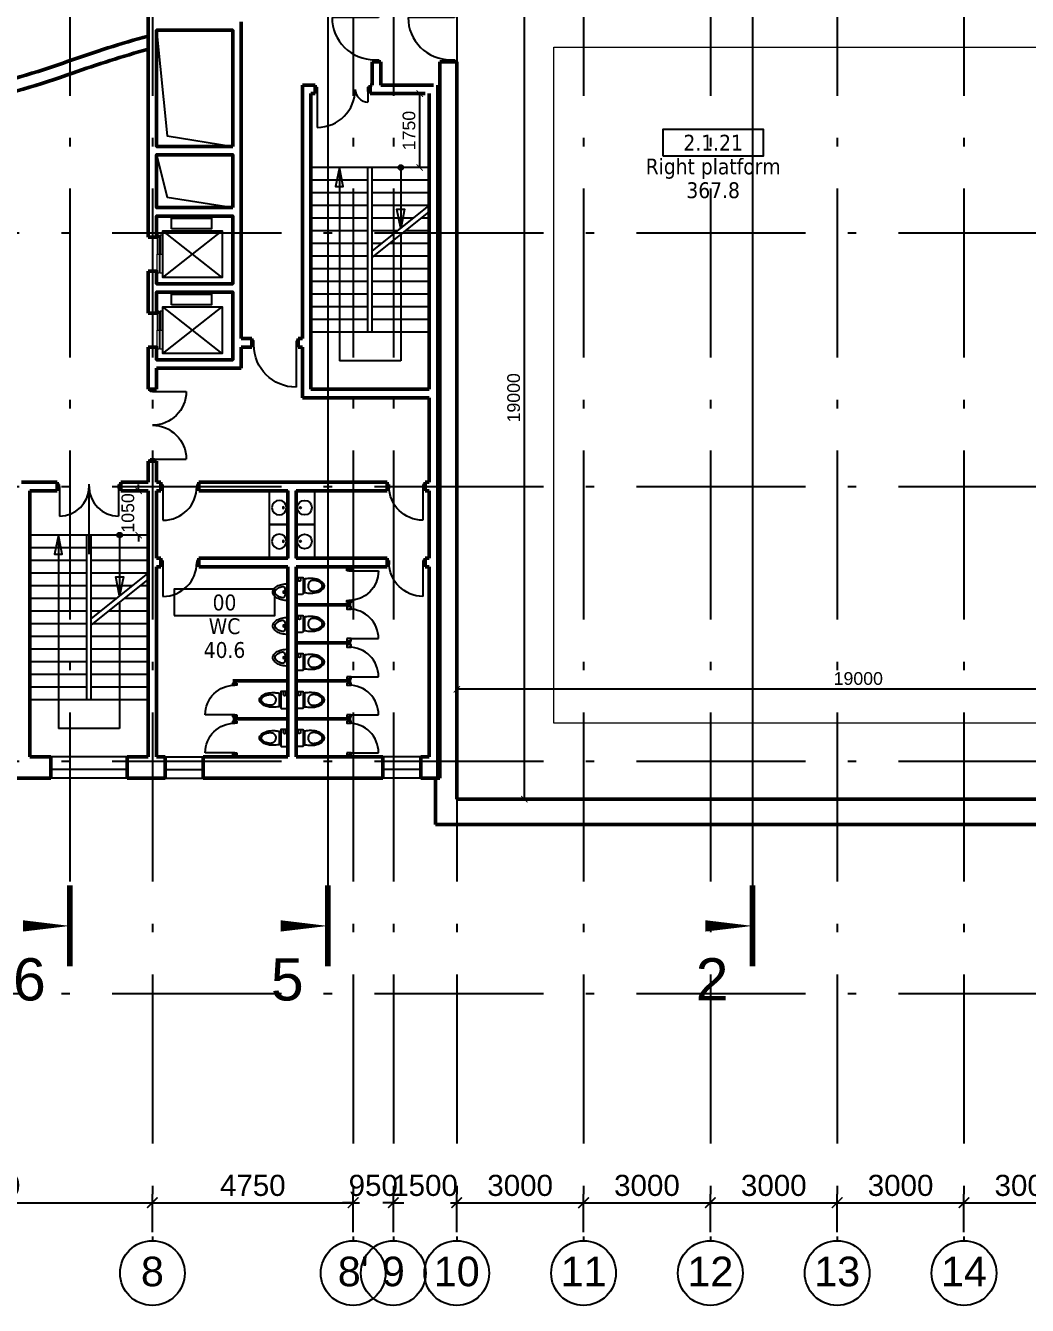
# Model space of a CAD drawing. Header units: millimetres. Extents: x 2558 to 253942, y 1343 to 186042.
# Drawn here: x 174301 to 198001, y 100362 to 130652 of the extents above; entities that cross this region are included whole.
import ezdxf
from ezdxf.enums import TextEntityAlignment as Align

# ---------------------------------------------------------------- set-up
doc = ezdxf.new("R2010")
doc.units = ezdxf.units.MM
doc.linetypes.add('DASHED', pattern=[0.75, 0.5, -0.25])
doc.linetypes.add('OSY', pattern=[6200, 4000, -1000, 200, -1000])
for name, color, linetype in [('AKS-NUM', 3, 'Continuous'), ('axes', 40, 'OSY'), ('DIM', 4, 'Continuous'), ('dim100', 7, 'Continuous'), ('DV', 70, 'Continuous'), ('F', 4, 'Continuous'), ('P', 3, 'Continuous'), ('R', 7, 'Continuous'), ('T-EXPL pom', 9, 'Continuous')]:
    doc.layers.add(name, color=color, linetype=linetype)
doc.layers.add('hide', color=61, linetype='Continuous', lineweight=5, plot=False)
doc.layers.add('SN', color=7, linetype='Continuous', plot=False)
doc.layers.add('ST', color=5, linetype='Continuous', lineweight=50)
doc.layers.add('Technology 2', color=6, linetype='Continuous', lineweight=5)
doc.styles.add('DIM100', font='arial.ttf')
doc.styles.add('dim200', font='arial.ttf')
doc.styles.add('EXPL', font='tahoma.ttf')
doc.dimstyles.new('DIM100', dxfattribs={"dimtxt": 300, "dimasz": 150, "dimexe": 0, "dimexo": 100, "dimgap": 100, "dimtad": 1, "dimdec": 0, "dimzin": 0, "dimdsep": 46, "dimtxsty": 'DIM100', "dimblk": 'ARCHTICK', "dimcen": 200, "dimdle": 0.5, "dimclrt": 256, "dimaunit": 1, "dimazin": 0, "dimtfac": 1, "dimtdec": 0, "dimtix": 1, "dimtofl": 0, "dimtmove": 2, "dimatfit": 0, "dimldrblk": 'DOT', "dimfxl": 0, "dimtvp": 1.5, "dimtolj": 1, "dimtzin": 0, "dimarcsym": 0})
doc.dimstyles.new('DIM200', dxfattribs={"dimtxt": 500, "dimasz": 250, "dimexe": 200, "dimexo": 200, "dimgap": 150, "dimtad": 1, "dimdec": 0, "dimzin": 0, "dimdsep": 46, "dimtxsty": 'dim200', "dimblk": 'ARCHTICK', "dimcen": 100, "dimdle": 150, "dimclrd": 256, "dimclre": 256, "dimclrt": 256, "dimaunit": 1, "dimadec": 4, "dimazin": 0, "dimtfac": 1, "dimtdec": 0, "dimtix": 1, "dimtofl": 0, "dimtmove": 0, "dimatfit": 0, "dimldrblk": 'DOT', "dimfxl": 200, "dimtolj": 1, "dimtzin": 0, "dimarcsym": 0})

# ---------------------------------------------------------------- blocks, each defined once
blk = doc.blocks.new('_ArchTick')
at = {"color": 0, "linetype": 'ByBlock', "const_width": 0.15}
blk.add_lwpolyline([(-0.5, -0.5), (0.5, 0.5)], dxfattribs=at)
blk = doc.blocks.new('*D428')
at = {"layer": 'Defpoints', "color": 0, "transparency": 16777216}
for p in [(187501, 102793), (184501, 101893), (187501, 101893)]:
    blk.add_point(p, dxfattribs=at)
at = {"layer": 'DIM', "lineweight": -2, "transparency": 16777216}
for p, q in [((184501, 102093), (184501, 102993)), ((187501, 102093), (187501, 102993)), ((184351, 102793), (187651, 102793))]:
    blk.add_line(p, q, dxfattribs=at)
at = {"layer": 'DIM', "lineweight": -2, "transparency": 16777216, "xscale": 250, "yscale": 250, "zscale": 250, "rotation": 180}
blk.add_blockref('_ArchTick', (184501, 102793), dxfattribs=at)
at = {"layer": 'DIM', "lineweight": -2, "transparency": 16777216, "xscale": 250, "yscale": 250, "zscale": 250}
blk.add_blockref('_ArchTick', (187501, 102793), dxfattribs=at)
at = {"layer": 'DIM', "transparency": 16777216, "insert": (186001, 103199), "char_height": 500, "attachment_point": 5, "style": 'dim200'}
blk.add_mtext('\\A1;3000', dxfattribs=at)
blk = doc.blocks.new('_Dot')
at = {"layer": 'P', "color": 0, "lineweight": -2}
blk.add_line((-0.5, 0), (-1, 0), dxfattribs=at)
at = {"layer": 'P', "color": 0, "const_width": 0.5}
blk.add_lwpolyline([(-0.25, 0, 1), (0.25, 0, 1)], format="xyb", close=True, dxfattribs=at)
blk = doc.blocks.new('W7')
at = {"layer": 'SN'}
for points in [[(196, 198), (362, 198), (368, 243), (372, 277), (374, 291), (375, 312), (376, 324), (376, 358), (374, 397), (370, 433), (360, 483), (349, 518), (332, 556), (317, 582), (306, 598), (289, 619), (270, 638), (251, 654), (240, 661), (225, 667), (212, 669), (202, 670), (188, 669), (176, 666), (156, 657), (134, 639), (112, 616), (90, 588), (72, 559), (53, 516), (44, 486), (36, 449), (30, 406), (27, 366), (27, 330), (28, 306), (30, 279), (34, 249), (37, 224), (40, 198)], [(317, 353), (323, 368), (326, 382), (329, 410), (328, 437), (325, 460), (320, 485), (312, 512), (300, 537), (284, 564), (264, 589), (252, 601), (237, 612), (223, 617), (210, 620), (199, 620), (184, 619), (171, 614), (158, 607), (145, 595), (126, 574), (110, 550), (99, 531), (94, 519), (87, 500), (83, 484), (80, 474), (77, 456), (75, 440), (74, 422), (74, 408), (74, 394), (77, 379), (84, 356), (93, 339), (103, 325), (117, 312), (131, 302), (143, 295), (157, 290), (180, 284), (193, 283), (210, 283), (224, 285), (238, 287), (256, 294), (270, 300), (284, 311), (300, 325), (310, 339)], [(191, 164), (379, 164), (392, 164), (401, 157), (403, 147), (403, 138), (403, 0), (0, 0), (0, 126), (0, 141), (5, 160), (18, 164), (36, 164)]]:
    blk.add_lwpolyline(points, close=True, dxfattribs=at)
blk.add_lwpolyline([(0, 106), (73, 106), (86, 101), (92, 93), (94, 83), (94, 74), (93, 62), (86, 52), (78, 48), (71, 47), (71, 47), (0, 47)], dxfattribs=at)
blk = doc.blocks.new('70')
at = {"layer": 'DV'}
blk.add_line((50, 0), (50, -700), dxfattribs=at)
for points in [[(50, 50), (0, 50), (0, -50), (50, -50)], [(800, 50), (750, 50), (750, -50), (800, -50)]]:
    blk.add_lwpolyline(points, close=True, dxfattribs=at)
blk.add_arc((50, 0), 700, 270, 0, dxfattribs=at)
blk = doc.blocks.new('W1')
at = {"color": 7}
blk.add_lwpolyline([(0, 436.5), (800, 436.5), (800, 0), (0, 0), (0, 0), (0, 436.5)], close=True, dxfattribs=at)
for centre, radius in [((400, 200), 172.5), ((400, 100), 18.1)]:
    blk.add_circle(centre, radius, dxfattribs=at)
blk = doc.blocks.new('W55')
at = {"layer": 'SN'}
blk.add_line((-200, 0), (200, 0), dxfattribs=at)
blk.add_lwpolyline([(200, 0, 0.05817), (184, 141, 0.071806), (141, 247, 0.106506), (70, 327, 0.158104), (0, 350, 0.158104), (-70, 327, 0.106506), (-141, 247, 0.071806), (-184, 141, 0.05817), (-200, 0, 0.05817)], format="xyb", dxfattribs=at)
blk.add_circle((0, 90), 20, dxfattribs=at)
for centre, radius, start, end in [((-86, 119), 50, 166.3365, 244.5809), ((208, 48), 352, 150.2551, 166.3365), ((0, 300), 250, 244.5809, 295.4191), ((80, 121), 205, 125.9374, 150.2551), ((0, 231), 68.8, 90, 125.9374), ((0, 231), 68.8, 54.0626, 90), ((-80, 121), 205, 29.7449, 54.0626), ((-208, 48), 352, 13.6635, 29.7449), ((86, 119), 50, 295.4191, 13.6635)]:
    blk.add_arc(centre, radius, start, end, dxfattribs=at)
blk = doc.blocks.new('80')
at = {"layer": 'DV'}
blk.add_line((50, 0), (50, -800), dxfattribs=at)
for points in [[(50, 50), (50, -50), (0, -50), (0, 50)], [(850, 50), (850, -50), (900, -50), (900, 50)]]:
    blk.add_lwpolyline(points, close=True, dxfattribs=at)
blk.add_arc((50, 0), 800, 270, 0, dxfattribs=at)
blk = doc.blocks.new('*D442')
at = {"layer": 'Defpoints', "color": 0, "transparency": 16777216}
for p in [(184501, 114943), (184501, 113343), (203501, 113343)]:
    blk.add_point(p, dxfattribs=at)
at = {"layer": 'dim100', "color": 0, "lineweight": -2, "transparency": 16777216}
for p, q in [((184501, 113443), (184501, 114943)), ((203502, 114943), (184501, 114943)), ((203501, 113443), (203501, 114943))]:
    blk.add_line(p, q, dxfattribs=at)
at = {"layer": 'dim100', "color": 0, "lineweight": -2, "transparency": 16777216, "xscale": 150, "yscale": 150, "zscale": 150, "rotation": 180}
blk.add_blockref('_ArchTick', (184501, 114943), dxfattribs=at)
at = {"layer": 'dim100', "color": 0, "lineweight": -2, "transparency": 16777216, "xscale": 150, "yscale": 150, "zscale": 150}
blk.add_blockref('_ArchTick', (203501, 114943), dxfattribs=at)
at = {"layer": 'dim100', "transparency": 16777216, "insert": (194001, 115197), "char_height": 300, "attachment_point": 5, "style": 'DIM100'}
blk.add_mtext('\\A1;19000', dxfattribs=at)
blk = doc.blocks.new('*D443')
at = {"layer": 'Defpoints', "color": 0, "transparency": 16777216}
for p in [(184501, 131343), (186101, 131343), (184501, 112343)]:
    blk.add_point(p, dxfattribs=at)
at = {"layer": 'dim100', "color": 0, "lineweight": -2, "transparency": 16777216}
for p, q in [((184601, 131343), (186101, 131343)), ((186101, 112343), (186101, 131344)), ((184601, 112343), (186101, 112343))]:
    blk.add_line(p, q, dxfattribs=at)
at = {"layer": 'dim100', "color": 0, "lineweight": -2, "transparency": 16777216, "xscale": 150, "yscale": 150, "zscale": 150}
for p, rotation in [((186101, 131343), 90), ((186101, 112343), 270)]:
    blk.add_blockref('_ArchTick', p, dxfattribs=dict(at, rotation=rotation))
at = {"layer": 'dim100', "transparency": 16777216, "insert": (185848, 121843), "char_height": 300, "attachment_point": 5, "rotation": 90, "style": 'DIM100'}
blk.add_mtext('\\A1;19000', dxfattribs=at)
blk = doc.blocks.new('*D444')
at = {"layer": 'Defpoints', "color": 0, "transparency": 16777216}
for p in [(196501, 102793), (193501, 101893), (196501, 101893)]:
    blk.add_point(p, dxfattribs=at)
at = {"layer": 'DIM', "lineweight": -2, "transparency": 16777216}
for p, q in [((193501, 102093), (193501, 102993)), ((196501, 102093), (196501, 102993)), ((193351, 102793), (196651, 102793))]:
    blk.add_line(p, q, dxfattribs=at)
at = {"layer": 'DIM', "lineweight": -2, "transparency": 16777216, "xscale": 250, "yscale": 250, "zscale": 250, "rotation": 180}
blk.add_blockref('_ArchTick', (193501, 102793), dxfattribs=at)
at = {"layer": 'DIM', "lineweight": -2, "transparency": 16777216, "xscale": 250, "yscale": 250, "zscale": 250}
blk.add_blockref('_ArchTick', (196501, 102793), dxfattribs=at)
at = {"layer": 'DIM', "transparency": 16777216, "insert": (195001, 103199), "char_height": 500, "attachment_point": 5, "style": 'dim200'}
blk.add_mtext('\\A1;3000', dxfattribs=at)
blk = doc.blocks.new('*D445')
at = {"layer": 'Defpoints', "color": 0, "transparency": 16777216}
for p in [(199501, 102793), (196501, 101893), (199501, 101893)]:
    blk.add_point(p, dxfattribs=at)
at = {"layer": 'DIM', "lineweight": -2, "transparency": 16777216}
for p, q in [((196501, 102093), (196501, 102993)), ((199501, 102093), (199501, 102993)), ((196351, 102793), (199651, 102793))]:
    blk.add_line(p, q, dxfattribs=at)
at = {"layer": 'DIM', "lineweight": -2, "transparency": 16777216, "xscale": 250, "yscale": 250, "zscale": 250, "rotation": 180}
blk.add_blockref('_ArchTick', (196501, 102793), dxfattribs=at)
at = {"layer": 'DIM', "lineweight": -2, "transparency": 16777216, "xscale": 250, "yscale": 250, "zscale": 250}
blk.add_blockref('_ArchTick', (199501, 102793), dxfattribs=at)
at = {"layer": 'DIM', "transparency": 16777216, "insert": (198001, 103199), "char_height": 500, "attachment_point": 5, "style": 'dim200'}
blk.add_mtext('\\A1;3000', dxfattribs=at)
blk = doc.blocks.new('*D438')
at = {"layer": 'Defpoints', "color": 0, "transparency": 16777216}
for p in [(177301, 102793), (169501, 101893), (177301, 101893)]:
    blk.add_point(p, dxfattribs=at)
at = {"layer": 'DIM', "lineweight": -2, "transparency": 16777216}
for p, q in [((169501, 102093), (169501, 102993)), ((177301, 102093), (177301, 102993)), ((169351, 102793), (177451, 102793))]:
    blk.add_line(p, q, dxfattribs=at)
at = {"layer": 'DIM', "lineweight": -2, "transparency": 16777216, "xscale": 250, "yscale": 250, "zscale": 250, "rotation": 180}
blk.add_blockref('_ArchTick', (169501, 102793), dxfattribs=at)
at = {"layer": 'DIM', "lineweight": -2, "transparency": 16777216, "xscale": 250, "yscale": 250, "zscale": 250}
blk.add_blockref('_ArchTick', (177301, 102793), dxfattribs=at)
at = {"layer": 'DIM', "transparency": 16777216, "insert": (173401, 103199), "char_height": 500, "attachment_point": 5, "style": 'dim200'}
blk.add_mtext('\\A1;7800', dxfattribs=at)
blk = doc.blocks.new('nomkom')
blk.add_lwpolyline([(-950, 0), (950, 0), (950, 500), (-950, 500)], close=True)
at = {"style": 'EXPL'}
for tag, height, p in [('NO_LEGEND', 300, (0, 100)), ('ROOM_NAME', 200, (0, -350)), ('AREA', 300, (0, -800))]:
    blk.add_attdef(tag, text='', height=height, dxfattribs=at).set_placement(p, align=Align.CENTER)
blk = doc.blocks.new('77')
at = {"layer": 'DV'}
for p, q in [((50, 0), (50, -700)), ((1450, 0), (1450, -700))]:
    blk.add_line(p, q, dxfattribs=at)
for points in [[(50, 50), (0, 50), (0, -50), (50, -50)], [(1450, 50), (1500, 50), (1500, -50), (1450, -50)]]:
    blk.add_lwpolyline(points, close=True, dxfattribs=at)
for centre, start, end in [((50, 0), 270, 0), ((1450, 0), 180, 270)]:
    blk.add_arc(centre, 700, start, end, dxfattribs=at)
blk = doc.blocks.new('*D462')
at = {"layer": 'Defpoints', "color": 0, "transparency": 16777216}
for p in [(176976, 119643), (177201, 119643), (177201, 118593)]:
    blk.add_point(p, dxfattribs=at)
at = {"layer": 'dim100', "color": 0, "lineweight": -2, "transparency": 16777216}
for p, q in [((176976, 119643), (176976, 119793)), ((177101, 119643), (176976, 119643)), ((177101, 118593), (176976, 118593)), ((176976, 118593), (176976, 118443))]:
    blk.add_line(p, q, dxfattribs=at)
at = {"layer": 'dim100', "color": 0, "lineweight": -2, "transparency": 16777216, "xscale": 150, "yscale": 150, "zscale": 150}
for p, rotation in [((176976, 119643), 270), ((176976, 118593), 90)]:
    blk.add_blockref('_ArchTick', p, dxfattribs=dict(at, rotation=rotation))
at = {"layer": 'dim100', "transparency": 16777216, "insert": (176722, 119118), "char_height": 300, "attachment_point": 5, "rotation": 90, "style": 'DIM100'}
blk.add_mtext('\\A1;1050', dxfattribs=at)
blk = doc.blocks.new('*D351')
at = {"layer": 'Defpoints', "color": 0, "transparency": 16777216}
for p in [(190501, 102793), (187501, 101893), (190501, 101893)]:
    blk.add_point(p, dxfattribs=at)
at = {"layer": 'DIM', "lineweight": -2, "transparency": 16777216}
for p, q in [((187501, 102093), (187501, 102993)), ((190501, 102093), (190501, 102993)), ((187351, 102793), (190651, 102793))]:
    blk.add_line(p, q, dxfattribs=at)
at = {"layer": 'DIM', "lineweight": -2, "transparency": 16777216, "xscale": 250, "yscale": 250, "zscale": 250, "rotation": 180}
blk.add_blockref('_ArchTick', (187501, 102793), dxfattribs=at)
at = {"layer": 'DIM', "lineweight": -2, "transparency": 16777216, "xscale": 250, "yscale": 250, "zscale": 250}
blk.add_blockref('_ArchTick', (190501, 102793), dxfattribs=at)
at = {"layer": 'DIM', "transparency": 16777216, "insert": (189001, 103199), "char_height": 500, "attachment_point": 5, "style": 'dim200'}
blk.add_mtext('\\A1;3000', dxfattribs=at)
blk = doc.blocks.new('*D352')
at = {"layer": 'Defpoints', "color": 0, "transparency": 16777216}
for p in [(193501, 102793), (190501, 101893), (193501, 101893)]:
    blk.add_point(p, dxfattribs=at)
at = {"layer": 'DIM', "lineweight": -2, "transparency": 16777216}
for p, q in [((190501, 102093), (190501, 102993)), ((193501, 102093), (193501, 102993)), ((190351, 102793), (193651, 102793))]:
    blk.add_line(p, q, dxfattribs=at)
at = {"layer": 'DIM', "lineweight": -2, "transparency": 16777216, "xscale": 250, "yscale": 250, "zscale": 250, "rotation": 180}
blk.add_blockref('_ArchTick', (190501, 102793), dxfattribs=at)
at = {"layer": 'DIM', "lineweight": -2, "transparency": 16777216, "xscale": 250, "yscale": 250, "zscale": 250}
blk.add_blockref('_ArchTick', (193501, 102793), dxfattribs=at)
at = {"layer": 'DIM', "transparency": 16777216, "insert": (192001, 103199), "char_height": 500, "attachment_point": 5, "style": 'dim200'}
blk.add_mtext('\\A1;3000', dxfattribs=at)
blk = doc.blocks.new('*D456')
at = {"layer": 'Defpoints', "color": 0, "transparency": 16777216}
for p in [(183626, 129043), (183851, 129043), (183851, 127293)]:
    blk.add_point(p, dxfattribs=at)
at = {"layer": 'dim100', "color": 0, "lineweight": -2, "transparency": 16777216}
for p, q in [((183626, 127293), (183626, 129044)), ((183751, 129043), (183626, 129043)), ((183751, 127293), (183626, 127293))]:
    blk.add_line(p, q, dxfattribs=at)
at = {"layer": 'dim100', "color": 0, "lineweight": -2, "transparency": 16777216, "xscale": 150, "yscale": 150, "zscale": 150}
for p, rotation in [((183626, 129043), 90), ((183626, 127293), 270)]:
    blk.add_blockref('_ArchTick', p, dxfattribs=dict(at, rotation=rotation))
at = {"layer": 'dim100', "transparency": 16777216, "insert": (183372, 128168), "char_height": 300, "attachment_point": 5, "rotation": 90, "style": 'DIM100'}
blk.add_mtext('\\A1;1750', dxfattribs=at)
blk = doc.blocks.new('93')
at = {"layer": 'DV'}
for p, q in [((50, 0), (50, -900)), ((1250, 0), (1250, -300))]:
    blk.add_line(p, q, dxfattribs=at)
for points in [[(50, 50), (50, -50), (0, -50), (0, 50)], [(1300, 50), (1300, -50), (1250, -50), (1250, 50)]]:
    blk.add_lwpolyline(points, close=True, dxfattribs=at)
for centre, radius, start, end in [((50, 0), 900, 270, 0), ((1250, 0), 300, 180, 270)]:
    blk.add_arc(centre, radius, start, end, dxfattribs=at)
blk = doc.blocks.new('100')
at = {"layer": 'DV'}
blk.add_line((50, -50), (50, -1050), dxfattribs=at)
for points in [[(50, 50), (50, -50), (0, -50), (0, 50)], [(1100, 50), (1100, -50), (1050, -50), (1050, 50)]]:
    blk.add_lwpolyline(points, close=True, dxfattribs=at)
blk.add_arc((50, -50), 1000, 270, 0, dxfattribs=at)
blk = doc.blocks.new('A$C497D624B')
at = {"layer": 'hide'}
for points in [[(250, 1790), (700, 1790), (700, 1740), (250, 1740)], [(250, 1720), (700, 1720), (700, 1670), (250, 1670)], [(1150, 1790), (700, 1790), (700, 1740), (1150, 1740)], [(1150, 1720), (700, 1720), (700, 1670), (1150, 1670)]]:
    blk.add_lwpolyline(points, close=True, dxfattribs=at)
at = {"layer": 'P'}
blk.add_lwpolyline([(150, 1650), (1250, 1650), (1250, 250), (150, 250), (150, 1650), (1250, 250), (150, 250), (1250, 1650)], dxfattribs=at)
blk.add_lwpolyline([(1300, 1450), (1550, 1450), (1550, 500), (1300, 500)], close=True, dxfattribs=at)
at = {"layer": 'ST'}
blk.add_lwpolyline([(300, 2000), (300, 1800), (0, 1800), (0, 0), (1600, 0), (1600, 1800), (1100, 1800), (1100, 2000)], dxfattribs=at)
blk = doc.blocks.new('88')
at = {"layer": 'DV'}
for p, q in [((0, -50), (800, -50)), ((0, -1650), (800, -1650))]:
    blk.add_line(p, q, dxfattribs=at)
for points in [[(-50, -50), (-50, 0), (50, 0), (50, -50)], [(-50, -1650), (-50, -1700), (50, -1700), (50, -1650)]]:
    blk.add_lwpolyline(points, close=True, dxfattribs=at)
for centre, start, end in [((0, -50), 270, 0), ((0, -1650), 0, 90)]:
    blk.add_arc(centre, 800, start, end, dxfattribs=at)
blk = doc.blocks.new('*D334')
at = {"layer": 'Defpoints', "color": 0, "transparency": 16777216}
for p in [(184501, 102793), (183001, 101893), (184501, 101893)]:
    blk.add_point(p, dxfattribs=at)
at = {"layer": 'DIM', "lineweight": -2, "transparency": 16777216}
for p, q in [((183001, 102093), (183001, 102993)), ((184501, 102093), (184501, 102993)), ((183001, 102793), (182751, 102793)), ((184501, 102793), (184751, 102793))]:
    blk.add_line(p, q, dxfattribs=at)
at = {"layer": 'DIM', "lineweight": -2, "transparency": 16777216, "xscale": 250, "yscale": 250, "zscale": 250}
blk.add_blockref('_ArchTick', (183001, 102793), dxfattribs=at)
at = {"layer": 'DIM', "lineweight": -2, "transparency": 16777216, "xscale": 250, "yscale": 250, "zscale": 250, "rotation": 180}
blk.add_blockref('_ArchTick', (184501, 102793), dxfattribs=at)
at = {"layer": 'DIM', "transparency": 16777216, "insert": (183751, 103199), "char_height": 500, "attachment_point": 5, "style": 'dim200'}
blk.add_mtext('\\A1;1500', dxfattribs=at)
blk = doc.blocks.new('*D335')
at = {"layer": 'Defpoints', "color": 0, "transparency": 16777216}
for p in [(182051, 102793), (177301, 101893), (182051, 101893)]:
    blk.add_point(p, dxfattribs=at)
at = {"layer": 'DIM', "lineweight": -2, "transparency": 16777216}
for p, q in [((177301, 102093), (177301, 102993)), ((182051, 102093), (182051, 102993)), ((177151, 102793), (182201, 102793))]:
    blk.add_line(p, q, dxfattribs=at)
at = {"layer": 'DIM', "lineweight": -2, "transparency": 16777216, "xscale": 250, "yscale": 250, "zscale": 250, "rotation": 180}
blk.add_blockref('_ArchTick', (177301, 102793), dxfattribs=at)
at = {"layer": 'DIM', "lineweight": -2, "transparency": 16777216, "xscale": 250, "yscale": 250, "zscale": 250}
blk.add_blockref('_ArchTick', (182051, 102793), dxfattribs=at)
at = {"layer": 'DIM', "transparency": 16777216, "insert": (179676, 103199), "char_height": 500, "attachment_point": 5, "style": 'dim200'}
blk.add_mtext('\\A1;4750', dxfattribs=at)
blk = doc.blocks.new('*D336')
at = {"layer": 'Defpoints', "color": 0, "transparency": 16777216}
for p in [(183001, 102793), (182051, 101893), (183001, 101893)]:
    blk.add_point(p, dxfattribs=at)
at = {"layer": 'DIM', "lineweight": -2, "transparency": 16777216}
for p, q in [((182051, 102093), (182051, 102993)), ((183001, 102093), (183001, 102993)), ((182051, 102793), (181801, 102793)), ((183001, 102793), (183251, 102793))]:
    blk.add_line(p, q, dxfattribs=at)
at = {"layer": 'DIM', "lineweight": -2, "transparency": 16777216, "xscale": 250, "yscale": 250, "zscale": 250}
blk.add_blockref('_ArchTick', (182051, 102793), dxfattribs=at)
at = {"layer": 'DIM', "lineweight": -2, "transparency": 16777216, "xscale": 250, "yscale": 250, "zscale": 250, "rotation": 180}
blk.add_blockref('_ArchTick', (183001, 102793), dxfattribs=at)
at = {"layer": 'DIM', "transparency": 16777216, "insert": (182526, 103199), "char_height": 500, "attachment_point": 5, "style": 'dim200'}
blk.add_mtext('\\A1;950', dxfattribs=at)

msp = doc.modelspace()

# ---------------------------------------------------------------- linework, layer by layer
at = {"layer": 'AKS-NUM'}
for centre in [(177301.1, 101127.5), (182051.1, 101127.5), (183001.1, 101127.5), (184501.1, 101127.5), (187501.1, 101127.5), (190501.1, 101127.5), (193501.1, 101127.5), (196501.1, 101127.5)]:
    msp.add_circle(centre, 765.9, dxfattribs=at)
at = {"layer": 'axes'}
for p, q in [((175351.4, 182593.4), (175351.4, 109343.4)), ((177301.4, 182593.4), (177301.4, 101893.4)), ((182051.4, 182593.4), (182051.4, 101893.4)), ((183001.4, 182593.4), (183001.4, 101893.4)), ((184501.4, 182593.4), (184501.4, 101893.4)), ((187501.4, 182593.4), (187501.4, 101893.4)), ((190501.4, 182593.4), (190501.4, 101893.4)), ((196501.4, 182593.4), (196501.4, 101893.4)), ((132951.4, 125743.4), (248059.2, 125743.4)), ((132951.4, 119743.4), (248059.2, 119743.4)), ((175801.4, 118143.4), (175801.4, 119797.7)), ((132951.4, 113243.4), (248059.2, 113243.4)), ((132951.4, 107743.4), (248059.2, 107743.4))]:
    msp.add_line(p, q, dxfattribs=at)
at = {"layer": 'axes', "color": 7}
msp.add_line((193501.4, 182593.4), (193501.4, 101893.4), dxfattribs=at)
at = {"layer": 'F'}
for p, q in [((176701.4, 113343.4), (174901.4, 113343.4)), ((177601.4, 113343.4), (178501.4, 113343.4)), ((183651.4, 113343.4), (182751.4, 113343.4)), ((176701.4, 113043.4), (174901.4, 113043.4)), ((177601.4, 113043.4), (178501.4, 113043.4)), ((183651.4, 113043.4), (182751.4, 113043.4)), ((176701.4, 112843.4), (174901.4, 112843.4)), ((177601.4, 112843.4), (178501.4, 112843.4)), ((183651.4, 112843.4), (182751.4, 112843.4))]:
    msp.add_line(p, q, dxfattribs=at)
at = {"layer": 'P'}
for p, q in [((183851.4, 127293.4), (181051.4, 127293.4)), ((181726.4, 127293.4), (181726.4, 122718.4)), ((182401.4, 123393.4), (182401.4, 127293.4)), ((182501.4, 123393.4), (182501.4, 127293.4)), ((183176.4, 127293.4), (183176.4, 125853.4)), ((182401.4, 126993.4), (181051.4, 126993.4)), ((183851.4, 126993.4), (182501.4, 126993.4)), ((182401.4, 126693.4), (181051.4, 126693.4)), ((183851.4, 126693.4), (182501.4, 126693.4)), ((182401.4, 126393.4), (181051.4, 126393.4)), ((182501.4, 125313.4), (183851.4, 126393.4)), ((183851.4, 126393.4), (182501.4, 126393.4)), ((182401.4, 126093.4), (181051.4, 126093.4)), ((182501.4, 125163.4), (183851.4, 126243.4)), ((183476.4, 126093.4), (182501.4, 126093.4)), ((183851.4, 126093.4), (183663.9, 126093.4)), ((182401.4, 125793.4), (181051.4, 125793.4)), ((183101.4, 125793.4), (182501.4, 125793.4)), ((183851.4, 125793.4), (183288.9, 125793.4)), ((182401.4, 125493.4), (181051.4, 125493.4)), ((182726.4, 125493.4), (182501.4, 125493.4)), ((183851.4, 125493.4), (182913.9, 125493.4)), ((183176.4, 125703.4), (183176.4, 122718.4)), ((182401.4, 125193.4), (181051.4, 125193.4)), ((183851.4, 125193.4), (182538.9, 125193.4)), ((182401.4, 124893.4), (181051.4, 124893.4)), ((183851.4, 124893.4), (182501.4, 124893.4)), ((182401.4, 124593.4), (181051.4, 124593.4)), ((183851.4, 124593.4), (182501.4, 124593.4)), ((182401.4, 124293.4), (181051.4, 124293.4)), ((183851.4, 124293.4), (182501.4, 124293.4)), ((182401.4, 123993.4), (181051.4, 123993.4)), ((183851.4, 123993.4), (182501.4, 123993.4)), ((182401.4, 123693.4), (181051.4, 123693.4)), ((183851.4, 123693.4), (182501.4, 123693.4)), ((183851.4, 123393.4), (181051.4, 123393.4)), ((183176.4, 122718.4), (181726.4, 122718.4)), ((177201.4, 118593.4), (174401.4, 118593.4)), ((175076.4, 118593.4), (175076.4, 114018.4)), ((175751.4, 114693.4), (175751.4, 118593.4)), ((175851.4, 114693.4), (175851.4, 118593.4)), ((176526.4, 118593.4), (176526.4, 117153.4)), ((175751.4, 118293.4), (174401.4, 118293.4)), ((177201.4, 118293.4), (175851.4, 118293.4)), ((175751.4, 117993.4), (174401.4, 117993.4)), ((177201.4, 117993.4), (175851.4, 117993.4)), ((175751.4, 117693.4), (174401.4, 117693.4)), ((175851.4, 116613.4), (177201.4, 117693.4)), ((177201.4, 117693.4), (175851.4, 117693.4)), ((175851.4, 116463.4), (177201.4, 117543.4)), ((175751.4, 117393.4), (174401.4, 117393.4)), ((176826.4, 117393.4), (175851.4, 117393.4)), ((177201.4, 117393.4), (177013.9, 117393.4)), ((175751.4, 117093.4), (174401.4, 117093.4)), ((176451.4, 117093.4), (175851.4, 117093.4)), ((176526.4, 117003.4), (176526.4, 114018.4)), ((177201.4, 117093.4), (176638.9, 117093.4)), ((175751.4, 116793.4), (174401.4, 116793.4)), ((176076.4, 116793.4), (175851.4, 116793.4)), ((177201.4, 116793.4), (176263.9, 116793.4)), ((175751.4, 116493.4), (174401.4, 116493.4)), ((177201.4, 116493.4), (175888.9, 116493.4)), ((175751.4, 116193.4), (174401.4, 116193.4)), ((177201.4, 116193.4), (175851.4, 116193.4)), ((175751.4, 115893.4), (174401.4, 115893.4)), ((177201.4, 115893.4), (175851.4, 115893.4)), ((175751.4, 115593.4), (174401.4, 115593.4)), ((177201.4, 115593.4), (175851.4, 115593.4)), ((175751.4, 115293.4), (174401.4, 115293.4)), ((177201.4, 115293.4), (175851.4, 115293.4)), ((175751.4, 114993.4), (174401.4, 114993.4)), ((177201.4, 114993.4), (175851.4, 114993.4)), ((177201.4, 114693.4), (174401.4, 114693.4)), ((176526.4, 114018.4), (175076.4, 114018.4))]:
    msp.add_line(p, q, dxfattribs=at)
for points in [[(177401.4, 130543.4), (177651.4, 128043.4), (179201.4, 127793.4)], [(177401.4, 127593.4), (177651.4, 126593.4), (179201.4, 126343.4)]]:
    msp.add_lwpolyline(points, dxfattribs=at)
for points in [[(181726.4, 127293.4), (181636, 126843.4), (181816.8, 126843.4)], [(183176.4, 125853.4), (183086, 126303.4), (183266.8, 126303.4)], [(175076.4, 118593.4), (174986, 118143.4), (175166.8, 118143.4)], [(176526.4, 117153.4), (176436, 117603.4), (176616.8, 117603.4)]]:
    msp.add_lwpolyline(points, close=True, dxfattribs=at)
for centre in [(183176.4, 127293.4), (176526.4, 118593.4)]:
    msp.add_circle(centre, 56.3, dxfattribs=at)
at = {"layer": 'R', "color": 7, "linetype": 'DASHED'}
for p, q in [((181451.4, 182593.4), (181451.4, 109343.4)), ((191501.4, 182593.4), (191501.4, 109343.4))]:
    msp.add_line(p, q, dxfattribs=at)
at = {"layer": 'R', "const_width": 133.9}
for points in [[(175351.4, 110302.8), (175351.4, 108384)], [(181451.4, 110302.8), (181451.4, 108384)], [(191501.4, 110302.8), (191501.4, 108384)]]:
    msp.add_lwpolyline(points, dxfattribs=at)
at = {"layer": 'R'}
for points in [[(174235.8, 109343.4, 267.7, 0, 0), (175351.4, 109343.4, 0, 0, 0)], [(180335.8, 109343.4, 267.7, 0, 0), (181451.4, 109343.4, 0, 0, 0)], [(190385.8, 109343.4, 267.7, 0, 0), (191501.4, 109343.4, 0, 0, 0)]]:
    msp.add_lwpolyline(points, format="xyseb", dxfattribs=at)
at = {"layer": 'ST'}
for p, q in [((177201.4, 125643.4), (177201.4, 132886.7)), ((179401.4, 130743.4), (179401.4, 123243.4)), ((182701.4, 129793.4), (182501.4, 129793.4)), ((182501.4, 129243.4), (182501.4, 129793.4)), ((182701.4, 129243.4), (182701.4, 129793.4)), ((184101.4, 112843.4), (184101.4, 129793.4)), ((184501.4, 129793.4), (184101.4, 129793.4)), ((184501.4, 112343.4), (184501.4, 129793.4)), ((180851.4, 123243.4), (180851.4, 129243.4)), ((181151.4, 129243.4), (180851.4, 129243.4)), ((181051.4, 129043.4), (181051.4, 122043.4)), ((181051.4, 129043.4), (181151.4, 129043.4)), ((181151.4, 129043.4), (181151.4, 129243.4)), ((182451.4, 129043.4), (182451.4, 129243.4)), ((182451.4, 129243.4), (182501.4, 129243.4)), ((183751.4, 129043.4), (182451.4, 129043.4)), ((182701.4, 129243.4), (183751.4, 129243.4)), ((183751.4, 129243.4), (183751.4, 129243.4)), ((183951.4, 129243.4), (183751.4, 129243.4)), ((183851.4, 129043.4), (183851.4, 122043.4)), ((184051.4, 129243.4), (184051.4, 112843.4)), ((177201.4, 124843.4), (177201.4, 123843.4)), ((177201.4, 122043.4), (177201.4, 123043.4)), ((179401.4, 123043.4), (179401.4, 122543.4)), ((180851.4, 121843.4), (180851.4, 123043.4)), ((179401.4, 122543.4), (177401.4, 122543.4)), ((177401.4, 122543.4), (177401.4, 122043.4)), ((177401.4, 122043.4), (177201.4, 122043.4)), ((183851.4, 121843.4), (180851.4, 121843.4)), ((183851.4, 121843.4), (180851.4, 121843.4)), ((183851.4, 122043.4), (181051.4, 122043.4)), ((183851.4, 121843.4), (183851.4, 119843.4)), ((177201.4, 119843.4), (177201.4, 120343.4)), ((177401.4, 120343.4), (177401.4, 119843.4)), ((175051.4, 119843.4), (174201.4, 119843.4)), ((175051.4, 119643.4), (175051.4, 119843.4)), ((176551.4, 119643.4), (176551.4, 119843.4)), ((176551.4, 119843.4), (177201.4, 119843.4)), ((177401.4, 119843.4), (177501.4, 119843.4)), ((177501.4, 119843.4), (177501.4, 119643.4)), ((178401.4, 119843.4), (178401.4, 119643.4)), ((182851.4, 119843.4), (178401.4, 119843.4)), ((182851.4, 119843.4), (182851.4, 119643.4)), ((183751.4, 119843.4), (183851.4, 119843.4)), ((183751.4, 119843.4), (183751.4, 119643.4)), ((174401.4, 119643.4), (174401.4, 113343.4)), ((174401.4, 119643.4), (175051.4, 119643.4)), ((177201.4, 119643.4), (176551.4, 119643.4)), ((177201.4, 119643.4), (177201.4, 113343.4)), ((177501.4, 119643.4), (177401.4, 119643.4)), ((177401.4, 119643.4), (177401.4, 118043.4)), ((180501.4, 119643.4), (178401.4, 119643.4)), ((180501.4, 118043.4), (180501.4, 119643.4)), ((180701.4, 118043.4), (180701.4, 119643.4)), ((180701.4, 119643.4), (182851.4, 119643.4)), ((183751.4, 119643.4), (183851.4, 119643.4)), ((183851.4, 119643.4), (183851.4, 118043.4)), ((177401.4, 118043.4), (177501.4, 118043.4)), ((177501.4, 117843.4), (177401.4, 117843.4)), ((177401.4, 117843.4), (177401.4, 113343.4)), ((177501.4, 118043.4), (177501.4, 117843.4)), ((178401.4, 118043.4), (180501.4, 118043.4)), ((178401.4, 118043.4), (178401.4, 117843.4)), ((178401.4, 117843.4), (180501.4, 117843.4)), ((180501.4, 113343.4), (180501.4, 117843.4)), ((180701.4, 118043.4), (182851.4, 118043.4)), ((180701.4, 113343.4), (180701.4, 117843.4)), ((180701.4, 117843.4), (182851.4, 117843.4)), ((182851.4, 118043.4), (182851.4, 117843.4)), ((183751.4, 118043.4), (183851.4, 118043.4)), ((183751.4, 118043.4), (183751.4, 117843.4)), ((183751.4, 117843.4), (183851.4, 117843.4)), ((183851.4, 117843.4), (183851.4, 113343.4)), ((182001.4, 116943.4), (180701.4, 116943.4)), ((182001.4, 116043.4), (180701.4, 116043.4)), ((179201.4, 115143.4), (180501.4, 115143.4)), ((182001.4, 115143.4), (180701.4, 115143.4)), ((179201.4, 114243.4), (180501.4, 114243.4)), ((182001.4, 114243.4), (180701.4, 114243.4)), ((174401.4, 113343.4), (174901.4, 113343.4)), ((174901.4, 113343.4), (174901.4, 112843.4)), ((177201.4, 113343.4), (176701.4, 113343.4)), ((176701.4, 113343.4), (176701.4, 112843.4)), ((177601.4, 113343.4), (177401.4, 113343.4)), ((177601.4, 113343.4), (177601.4, 112843.4)), ((178501.4, 113343.4), (180501.4, 113343.4)), ((178501.4, 113343.4), (178501.4, 112843.4)), ((182751.4, 113343.4), (180701.4, 113343.4)), ((182751.4, 113343.4), (182751.4, 112843.4)), ((183851.4, 113343.4), (183651.4, 113343.4)), ((183651.4, 113343.4), (183651.4, 112843.4)), ((174901.4, 112843.4), (173901.4, 112843.4)), ((177601.4, 112843.4), (176701.4, 112843.4)), ((182751.4, 112843.4), (178501.4, 112843.4)), ((184101.4, 112843.4), (183651.4, 112843.4)), ((184001.4, 111743.4), (184001.4, 112843.4)), ((184501.4, 112343.4), (203501.4, 112343.4)), ((184001.4, 111743.4), (204101.4, 111743.4))]:
    msp.add_line(p, q, dxfattribs=at)
at = {"layer": 'ST', "linetype": 'Continuous'}
for p, q in [((179401.4, 123243.4), (179651.4, 123243.4)), ((179651.4, 123043.4), (179401.4, 123043.4)), ((179651.4, 123243.4), (179651.4, 123043.4)), ((180851.4, 123243.4), (180751.4, 123243.4)), ((180751.4, 123243.4), (180751.4, 123043.4)), ((180751.4, 123043.4), (180851.4, 123043.4)), ((177401.4, 120343.4), (177201.4, 120343.4))]:
    msp.add_line(p, q, dxfattribs=at)
at = {"layer": 'ST'}
for points in [[(170624.9, 128720, 0.0566306), (175310.1, 129808.6, -0.0180661), (177201.4, 130404.6, -0.0180661)], [(170643, 128420.1, 0.0568221), (175410.6, 129525.9, -0.0173035), (177201.4, 130093.3, -0.0173035)]]:
    msp.add_lwpolyline(points, format="xyb", dxfattribs=at)
for points in [[(179201.4, 127793.4), (177401.4, 127793.4), (177401.4, 130543.4), (179201.4, 130543.4)], [(179201.4, 126343.4), (177401.4, 126343.4), (177401.4, 127593.4), (179201.4, 127593.4)]]:
    msp.add_lwpolyline(points, close=True, dxfattribs=at)
at = {"layer": 'Technology 2'}
msp.add_lwpolyline([(186801.4, 130143.4), (202801.4, 130143.4), (202801.4, 114143.4), (186801.4, 114143.4)], close=True, dxfattribs=at)

# ---------------------------------------------------------------- block references
at = {"layer": 'DV', "linetype": 'Continuous', "rotation": 270}
for p in [(182601.4, 130893.4), (184401.4, 130893.4)]:
    msp.add_blockref('100', p, dxfattribs=at)
at = {"layer": 'DV', "linetype": 'Continuous'}
msp.add_blockref('93', (181151.4, 129143.4), dxfattribs=at)
at = {"layer": 'DV', "linetype": 'Continuous', "xscale": -1}
msp.add_blockref('100', (180751.4, 123143.4), dxfattribs=at)
at = {"layer": 'DV', "xscale": -1}
for name, p, rotation in [('88', (177301.4, 120343.4), 180), ('70', (181951.4, 117794.4), 90.00000002668041), ('70', (179251.4, 114292.4), 270), ('70', (179251.4, 113392.4), 270)]:
    msp.add_blockref(name, p, dxfattribs=dict(at, rotation=rotation))
at = {"layer": 'DV'}
for name, p in [('77', (175051.4, 119743.4)), ('80', (177501.4, 119743.4)), ('80', (177501.4, 117943.4))]:
    msp.add_blockref(name, p, dxfattribs=at)
at = {"layer": 'DV', "xscale": -1}
for p in [(183751.4, 119743.4), (183751.4, 117943.4)]:
    msp.add_blockref('80', p, dxfattribs=at)
at = {"layer": 'DV', "rotation": 90.00000002668041}
for p in [(181951.4, 116092.4), (181951.4, 115192.4), (181951.4, 114292.4), (181951.4, 113392.4)]:
    msp.add_blockref('70', p, dxfattribs=at)
at = {"layer": 'SN', "xscale": -1, "rotation": 89.99999997331959}
for p in [(180501.4, 119643.4), (180501.4, 118843.4)]:
    msp.add_blockref('W1', p, dxfattribs=at)
at = {"layer": 'SN', "rotation": 270.0000000266804}
for p in [(180701.4, 119643.4), (180701.4, 118843.4)]:
    msp.add_blockref('W1', p, dxfattribs=at)
at = {"layer": 'ST'}
for name, p, rotation in [('A$C497D624B', (179201.4, 124543.4), 90), ('A$C497D624B', (179201.4, 122743.4), 90), ('W7', (180701.4, 117593.4), 270), ('W7', (180701.4, 116693.4), 270), ('W7', (180701.4, 115793.4), 270), ('W7', (180701.4, 114893.4), 270), ('W7', (180701.4, 113993.4), 270)]:
    msp.add_blockref(name, p, dxfattribs=dict(at, rotation=rotation))
at = {"layer": 'ST', "xscale": -1, "rotation": 90.00000002668041}
for name, p in [('W55', (180501.4, 117243.4)), ('W55', (180501.4, 116443.4)), ('W55', (180501.4, 115693.4)), ('W7', (180501.4, 114893.4)), ('W7', (180501.4, 113993.4))]:
    msp.add_blockref(name, p, dxfattribs=at)
at = {"layer": 'T-EXPL pom'}
ref = msp.add_blockref('nomkom', (190567.1, 127568.4), dxfattribs=dict(at, xscale=1.25, yscale=1.25, zscale=1.25))
ref.add_attrib('ПЛОЩАДЬ', '367.8', dxfattribs={"layer": '0', "height": 375, "style": 'EXPL'}).set_placement((190567.1, 126568.4), align=Align.CENTER)
ref.add_attrib('НОМЕР_ПО_ЭКСПЛИКАЦИИ', '2.1.21', dxfattribs={"layer": '0', "height": 375, "style": 'EXPL'}).set_placement((190567.1, 127693.4), align=Align.CENTER)
ref.add_attrib('НАИМЕНОВАНИЕ_ПОМЕЩЕНИЯ', 'Right platform', dxfattribs={"layer": '0', "height": 375, "style": 'EXPL'}).set_placement((190567.1, 127130.9), align=Align.CENTER)
ref = msp.add_blockref('nomkom', (179006.8, 116686.6), dxfattribs=dict(at, xscale=1.25, yscale=1.25, zscale=1.25))
ref.add_attrib('ПЛОЩАДЬ', '40.6', dxfattribs={"layer": '0', "height": 375, "style": 'EXPL'}).set_placement((179006.8, 115686.6), align=Align.CENTER)
ref.add_attrib('НОМЕР_ПО_ЭКСПЛИКАЦИИ', '00', dxfattribs={"layer": '0', "height": 375, "style": 'EXPL'}).set_placement((179006.8, 116811.6), align=Align.CENTER)
ref.add_attrib('НАИМЕНОВАНИЕ_ПОМЕЩЕНИЯ', 'WC', dxfattribs={"layer": '0', "height": 375, "style": 'EXPL'}).set_placement((179006.8, 116249.1), align=Align.CENTER)

# ---------------------------------------------------------------- texts
at = {"layer": 'AKS-NUM', "style": 'DIM100'}
for s, p in [('8', (177301.4, 100814.9)), ("8'", (182051.4, 100814.9)), ('9', (183001.4, 100814.9)), ('10', (184501.4, 100814.9)), ('11', (187501.4, 100814.9)), ('12', (190501.4, 100814.9)), ('13', (193501.4, 100814.9)), ('14', (196501.4, 100814.9))]:
    msp.add_text(s, height=700, rotation=0, dxfattribs=at).set_placement(p, align=Align.CENTER)
at = {"layer": 'R', "linetype": 'Continuous', "lineweight": -3, "style": 'dim200'}
for s, p in [('6', (174002.9, 107579)), ('5', (180102.9, 107579)), ('2', (190152.9, 107579))]:
    msp.add_text(s, height=1000, dxfattribs=at).set_placement(p)

# ---------------------------------------------------------------- dimensions: what is measured, and where the dimension line sits
at = {"layer": 'DIM'}
for base, p1, p2, picture, middle in [((177301.4, 102793.4), (169501.4, 101893.4), (177301.4, 101893.4), '*D438', (173401.4, 103198.7)), ((182051.4, 102793.4), (177301.4, 101893.4), (182051.4, 101893.4), '*D335', (179676.4, 103198.7)), ((183001.4, 102793.4), (182051.4, 101893.4), (183001.4, 101893.4), '*D336', (182526.4, 103198.7)), ((184501.4, 102793.4), (183001.4, 101893.4), (184501.4, 101893.4), '*D334', (183751.4, 103198.7)), ((187501.4, 102793.4), (184501.4, 101893.4), (187501.4, 101893.4), '*D428', (186001.4, 103198.9)), ((190501.4, 102793.4), (187501.4, 101893.4), (190501.4, 101893.4), '*D351', (189001.4, 103198.9)), ((193501.4, 102793.4), (190501.4, 101893.4), (193501.4, 101893.4), '*D352', (192001.4, 103198.9)), ((196501.4, 102793.4), (193501.4, 101893.4), (196501.4, 101893.4), '*D444', (195001.4, 103198.9)), ((199501.4, 102793.4), (196501.4, 101893.4), (199501.4, 101893.4), '*D445', (198001.4, 103198.9))]:
    dim = msp.add_linear_dim(base=base, p1=p1, p2=p2, dimstyle='DIM200', dxfattribs=at)
    dim.commit()
    dim.dimension.update_dxf_attribs({"geometry": picture, "text_midpoint": middle})
at = {"layer": 'dim100'}
for base, p1, p2, picture, middle in [((186101.4, 131343.4), (184501.4, 112343.4), (184501.4, 131343.4), '*D443', (185848.2, 121843.4)), ((183625.6, 129043.4), (183851.4, 127293.4), (183851.4, 129043.4), '*D456', (183372.5, 128168.4)), ((176975.6, 119643.4), (177201.4, 118593.4), (177201.4, 119643.4), '*D462', (176722.5, 119118.4))]:
    dim = msp.add_linear_dim(base=base, p1=p1, p2=p2, angle=90, dimstyle='DIM100', dxfattribs=at)
    dim.commit()
    dim.dimension.update_dxf_attribs({"geometry": picture, "text_midpoint": middle})
dim = msp.add_linear_dim(base=(184501.4, 114943.4), p1=(203501.4, 113343.4), p2=(184501.4, 113343.4), dimstyle='DIM100', dxfattribs=at)
dim.commit()
dim.dimension.update_dxf_attribs({"geometry": '*D442', "text_midpoint": (194001.4, 115196.6)})

doc.saveas('drawing.dxf')
